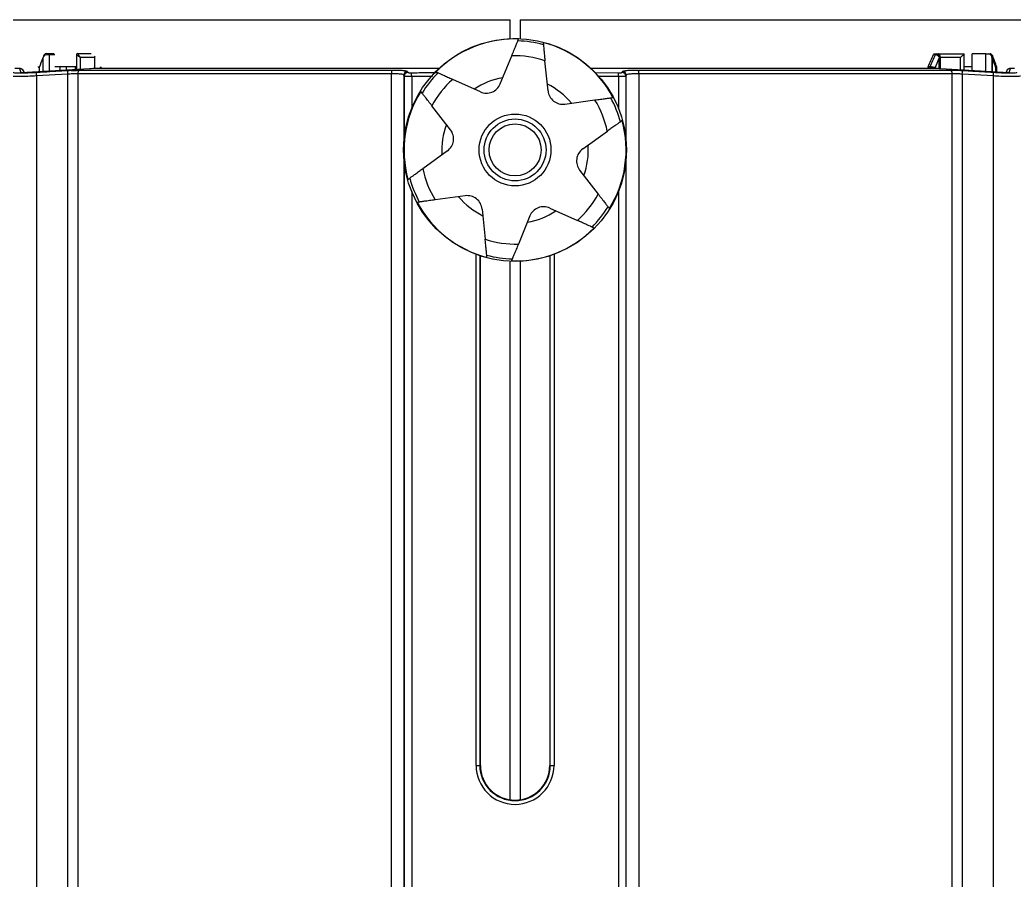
# Model space of a CAD drawing. Extents: x 17.3 to 113.1, y 4.8 to 84.5.
# Drawn here: x 51.964 to 55.977, y 17.791 to 21.263 of the extents above; entities that cross this region are included whole.
import ezdxf

# ---------------------------------------------------------------- set-up
doc = ezdxf.new("R2010")
doc.units = 0
doc.header["$MEASUREMENT"] = 0
doc.layers.add('OBJECT', color=7, linetype='CONTINUOUS')

msp = doc.modelspace()

# ---------------------------------------------------------------- linework, layer by layer
at = {"layer": 'OBJECT'}
for p, q in [((51.4129, 21.2631), (53.9429, 21.2631)), ((53.9429, 21.1876), (53.9429, 21.2631)), ((53.9829, 21.2631), (53.9829, 21.1876)), ((53.9829, 21.2631), (56.5129, 21.2631)), ((53.974, 21.178), (53.9773, 21.1861)), ((54.0763, 21.1718), (54.0772, 21.163)), ((52.0576, 21.0547), (52.0576, 21.1119)), ((52.0726, 21.1269), (52.0726, 21.1219)), ((52.0726, 21.1269), (52.0791, 21.1269)), ((52.0823, 21.1219), (52.0726, 21.1219)), ((52.0791, 21.1269), (52.1021, 21.1269)), ((52.0823, 21.1219), (52.0823, 21.0561)), ((52.1056, 21.1219), (52.0823, 21.1219)), ((52.1926, 21.1219), (52.1926, 21.0627)), ((52.1976, 21.1269), (52.2514, 21.1269)), ((52.267, 21.1119), (52.2076, 21.1119)), ((52.2076, 21.1119), (52.2076, 21.0636)), ((52.2669, 21.1093), (52.267, 21.1119)), ((52.267, 21.1119), (52.267, 21.1138)), ((53.9031, 21.0045), (53.9494, 21.1179)), ((55.6593, 21.1232), (55.652, 21.1232)), ((55.6553, 21.1257), (55.6623, 21.1257)), ((55.6596, 21.1232), (55.6593, 21.1232)), ((55.6623, 21.1257), (55.6629, 21.1257)), ((55.6623, 21.1257), (55.6712, 21.1257)), ((55.6712, 21.1257), (55.7757, 21.1257)), ((55.6788, 21.1126), (55.6788, 21.1107)), ((55.6788, 21.1107), (55.6788, 21.1081)), ((55.7607, 21.1107), (55.6788, 21.1107)), ((55.7607, 21.0611), (55.7607, 21.1107)), ((55.7757, 21.0602), (55.7757, 21.1257)), ((55.8635, 21.1257), (55.8087, 21.1257)), ((55.8087, 21.0582), (55.8087, 21.1257)), ((55.8635, 21.1257), (55.8731, 21.1257)), ((55.8635, 21.055), (55.8635, 21.1257)), ((55.8731, 21.1257), (55.881, 21.1257)), ((55.8816, 21.1257), (55.881, 21.1257)), ((55.8881, 21.1107), (55.8881, 21.0535)), ((52.0416, 21.0709), (52.0416, 21.0537)), ((52.0576, 21.1093), (52.0574, 21.1093)), ((52.1926, 21.0731), (52.1056, 21.0731)), ((52.1251, 21.0731), (52.1251, 21.0618)), ((52.1511, 21.0731), (52.1511, 21.0602)), ((52.1875, 21.0731), (52.1875, 21.0624)), ((52.191, 21.0731), (52.191, 21.0626)), ((52.2669, 21.0668), (52.2669, 21.1093)), ((52.2669, 21.1093), (52.2683, 21.1093)), ((54.096, 20.9766), (54.0837, 21.0984)), ((55.6382, 21.0724), (55.6304, 21.0724)), ((55.6304, 21.0724), (55.6304, 21.0673)), ((55.6309, 21.0749), (55.6387, 21.0749)), ((55.6383, 21.0724), (55.6382, 21.0724)), ((55.6383, 21.0672), (55.6383, 21.0724)), ((55.6387, 21.0749), (55.6388, 21.0749)), ((55.6755, 21.1081), (55.6757, 21.1106)), ((55.6788, 21.1081), (55.6755, 21.1081)), ((55.6755, 21.0661), (55.6755, 21.1081)), ((55.6788, 21.1081), (55.6788, 21.0659)), ((55.8088, 21.0731), (55.7758, 21.0731)), ((55.8881, 21.1081), (55.8894, 21.1081)), ((55.8892, 21.1106), (55.8894, 21.1081)), ((55.8894, 21.1081), (55.8894, 21.0534)), ((55.9078, 21.0523), (55.9078, 21.0715)), ((51.9694, 21.0494), (51.964, 21.0659)), ((52.2455, 21.0658), (51.9694, 21.0494)), ((51.9823, 21.0502), (51.9783, 21.0578)), ((52.1577, 21.0441), (52.0317, 21.0366)), ((52.0317, 21.0366), (52.0317, 16.9817)), ((52.1577, 17.1268), (52.1577, 21.0441)), ((52.1716, 21.0594), (52.1926, 21.0594)), ((52.1746, 21.0598), (52.1902, 21.0595)), ((52.1902, 21.0595), (52.1926, 21.0594)), ((52.1981, 21.0457), (52.1981, 17.1268)), ((53.4637, 21.0457), (52.1981, 21.0457)), ((52.207, 21.0607), (53.4662, 21.0607)), ((53.6561, 21.0672), (52.2904, 21.0672)), ((53.6561, 21.0673), (52.2913, 21.0673)), ((53.4637, 16.8268), (53.4637, 21.0457)), ((53.5156, 21.0358), (53.5142, 21.0403)), ((53.5142, 21.0403), (53.5142, 20.7726)), ((53.5156, 21.0358), (53.5156, 20.7874)), ((53.5456, 21.0347), (53.5456, 20.9065)), ((53.6301, 21.0347), (53.5456, 21.0347)), ((53.644, 21.0531), (53.652, 21.0495)), ((55.6345, 21.0673), (54.2697, 21.0673)), ((55.6354, 21.0672), (54.2697, 21.0672)), ((54.2846, 21.0506), (54.3804, 21.0496)), ((54.3802, 21.0347), (54.2987, 21.0347)), ((54.3802, 21.0347), (54.3802, 20.9065)), ((54.4116, 21.0403), (54.4102, 21.0358)), ((54.4102, 21.0358), (54.4102, 20.7874)), ((54.4116, 20.7726), (54.4116, 21.0403)), ((54.4596, 21.0607), (55.7188, 21.0607)), ((54.4621, 21.0457), (54.4621, 16.8268)), ((55.7277, 21.0457), (54.4621, 21.0457)), ((55.9564, 21.0494), (55.6803, 21.0658)), ((55.7277, 17.1268), (55.7277, 21.0457)), ((55.7681, 21.0441), (55.7681, 17.1268)), ((55.8941, 21.0366), (55.7681, 21.0441)), ((55.8941, 16.9817), (55.8941, 21.0366)), ((55.9041, 21.0525), (55.9041, 21.0698)), ((55.9475, 21.0578), (55.9435, 21.0502)), ((55.9449, 21.0501), (55.9475, 21.0578)), ((55.9618, 21.0659), (55.9564, 21.0494)), ((53.8229, 20.9726), (53.7112, 21.0228)), ((53.5875, 20.9676), (53.5821, 20.9746)), ((53.7022, 20.8195), (53.6272, 20.9163)), ((54.1637, 20.9231), (54.2851, 20.9397)), ((54.3494, 20.9484), (54.3581, 20.9496)), ((54.3952, 20.8567), (54.388, 20.8516)), ((54.236, 20.7421), (54.3354, 20.8136)), ((53.6898, 20.7341), (53.5905, 20.6625)), ((53.5142, 20.7036), (53.5142, 16.8268)), ((53.5156, 20.6888), (53.5156, 16.7371)), ((54.4102, 20.6888), (54.4102, 16.7371)), ((54.4116, 16.8268), (54.4116, 20.7036)), ((54.2236, 20.6567), (54.2986, 20.5599)), ((53.5306, 20.6194), (53.5378, 20.6246)), ((53.5456, 20.5697), (53.5456, 16.6098)), ((53.7621, 20.553), (53.6407, 20.5365)), ((54.3802, 20.5697), (54.3802, 16.6098)), ((53.5764, 20.5277), (53.5677, 20.5266)), ((53.8299, 20.4996), (53.8421, 20.3777)), ((54.0227, 20.4716), (53.9764, 20.3583)), ((54.1029, 20.5036), (54.2146, 20.4533)), ((54.3383, 20.5085), (54.3437, 20.5016)), ((54.2818, 20.423), (54.2738, 20.4266)), ((53.8056, 18.2537), (53.8056, 20.3165)), ((53.8206, 20.3112), (53.8206, 18.2537)), ((53.8229, 18.2537), (53.8229, 20.3104)), ((53.8229, 18.2537), (53.8229, 20.3104)), ((53.8495, 20.3044), (53.8486, 20.3131)), ((54.1029, 20.3104), (54.1029, 18.2537)), ((54.1029, 20.3104), (54.1029, 18.2537)), ((54.1052, 18.2537), (54.1052, 20.3112)), ((54.1202, 20.3165), (54.1202, 18.2537)), ((53.9429, 18.1151), (53.9429, 20.2885)), ((53.9518, 20.2982), (53.9485, 20.2901)), ((53.9829, 20.2885), (53.9829, 18.1151)), ((53.8056, 18.2537), (53.8206, 18.2537)), ((53.8206, 18.2537), (53.8229, 18.2537)), ((53.8229, 18.2537), (53.8229, 18.2537)), ((54.1052, 18.2537), (54.1029, 18.2537)), ((54.1029, 18.2537), (54.1029, 18.2537)), ((54.1052, 18.2537), (54.1202, 18.2537))]:
    msp.add_line(p, q, dxfattribs=at)
at = {"layer": 'OBJECT', "flags": 128}
for points in [[(52.0791, 21.1269), (52.0797, 21.1268), (52.0803, 21.1265), (52.0808, 21.126), (52.0813, 21.1254), (52.0817, 21.1247), (52.082, 21.1238), (52.0822, 21.1229), (52.0823, 21.1219)], [(52.2076, 21.1119), (52.205, 21.1136), (52.2025, 21.1153), (52.2001, 21.1169), (52.198, 21.1183), (52.1962, 21.1196), (52.1947, 21.1206), (52.1936, 21.1213), (52.1929, 21.1217), (52.1926, 21.1219)], [(52.1976, 21.1269), (52.1978, 21.1266), (52.1984, 21.1257), (52.1993, 21.1244), (52.2006, 21.1225), (52.2021, 21.1202), (52.2038, 21.1176), (52.2057, 21.1148), (52.2076, 21.1119)], [(52.267, 21.1119), (52.2674, 21.1119), (52.2678, 21.1118), (52.2682, 21.1118), (52.2683, 21.1118)], [(55.6788, 21.1107), (55.6783, 21.1107), (55.6779, 21.1107), (55.6775, 21.1107), (55.6771, 21.1106), (55.6767, 21.1106), (55.6764, 21.1106), (55.676, 21.1106), (55.6757, 21.1106)], [(55.7607, 21.1107), (55.7636, 21.1137), (55.7664, 21.1165), (55.769, 21.1191), (55.7713, 21.1213), (55.7732, 21.1232), (55.7746, 21.1246), (55.7754, 21.1254), (55.7757, 21.1257)], [(52.0317, 21.0366), (52.0316, 21.0394), (52.0314, 21.0421), (52.0313, 21.0446), (52.0311, 21.0468), (52.031, 21.0487), (52.0309, 21.0501), (52.0309, 21.0511), (52.0308, 21.0515)], [(52.1577, 21.0441), (52.1575, 21.0469), (52.1573, 21.0496), (52.1572, 21.0521), (52.1571, 21.0543), (52.157, 21.0562), (52.1569, 21.0576), (52.1568, 21.0586), (52.1568, 21.059)], [(53.529, 21.0553), (53.5298, 21.0527), (53.5304, 21.0507)], [(53.5456, 21.0347), (53.5456, 21.0375), (53.5455, 21.0401), (53.5455, 21.0426), (53.5455, 21.0448), (53.5454, 21.0467), (53.5454, 21.0482), (53.5454, 21.0492), (53.5454, 21.0496)], [(54.3802, 21.0347), (54.3802, 21.0375), (54.3803, 21.0401), (54.3803, 21.0426), (54.3803, 21.0448), (54.3804, 21.0467), (54.3804, 21.0482), (54.3804, 21.0492), (54.3804, 21.0496)], [(54.3954, 21.0507), (54.3962, 21.0533), (54.3968, 21.0553)], [(55.7681, 21.0441), (55.7683, 21.0469), (55.7685, 21.0496), (55.7686, 21.0521), (55.7687, 21.0543), (55.7688, 21.0562), (55.7689, 21.0576), (55.769, 21.0586), (55.769, 21.059)], [(55.8941, 21.0366), (55.8942, 21.0394), (55.8944, 21.0421), (55.8945, 21.0446), (55.8947, 21.0468), (55.8948, 21.0487), (55.8949, 21.0501), (55.8949, 21.0511), (55.895, 21.0515)]]:
    msp.add_lwpolyline(points, dxfattribs=at)
at = {"layer": 'OBJECT'}
for radius in [0.45, 0.145, 0.125, 0.105]:
    msp.add_circle((53.9629, 20.7381), radius, dxfattribs=at)
for centre, radius, start, end in [((53.9629, 20.7381), 0.4483, 88.1557, 135.347), ((53.9629, 20.7381), 0.44, 74.9483, 88.5544), ((53.9629, 20.7381), 0.4483, 28.1557, 75.347), ((52.0575, 21.1121), 0.000265, 273.6302, 312.7173), ((52.0726, 21.1119), 0.015, 90, 180), ((52.1976, 21.1219), 0.005, 90, 180), ((53.9629, 20.7381), 0.38, 71.4698, 92.0328), ((55.6627, 21.1222), 0.00355, 95.38, 163.0765), ((55.6632, 21.1219), 0.0038, 95.1587, 160.1643), ((55.6655, 21.1262), 0.0156, 306.0026, 309.4339), ((55.6676, 21.1127), 0.00823, 358.6482, 2.1798), ((55.8731, 21.1107), 0.015, 0, 90), ((55.8891, 21.1132), 0.00268, 249.2411, 272.7464), ((55.8864, 21.1106), 0.00441, 43.3475, 54.6521), ((55.8828, 21.112), 0.00613, 5.1157, 9.9), ((55.6449, 21.0725), 0.00665, 158.2428, 180.2955), ((55.645, 21.0724), 0.0067, 157.5937, 179.5304), ((51.9651, 21.0509), 0.015, 27.414, 93.8843), ((52.2119, 21.0476), 0.0139, 110.3919, 187.863), ((53.4902, 21.0489), 0.0267, 153.9187, 186.8842), ((53.5292, 21.0403), 0.015, 90.8366, 179.757), ((53.5306, 21.0357), 0.015, 90.8211, 179.7549), ((53.9629, 20.7381), 0.44, 134.9483, 148.5544), ((54.3952, 21.0357), 0.015, 0.2451, 89.1789), ((54.3966, 21.0403), 0.015, 0.243, 89.1634), ((54.4356, 21.0489), 0.0267, 353.1158, 26.0813), ((55.7139, 21.0476), 0.0139, 352.137, 69.6081), ((55.9608, 21.0509), 0.015, 86.1157, 152.586), ((53.9629, 20.7381), 0.38, 131.4698, 152.0328), ((53.9629, 20.7381), 0.2958, 99.6419, 123.8608), ((53.8475, 21.0273), 0.06, 245.7513, 337.7513), ((53.9629, 20.7381), 0.2958, 39.6419, 63.8608), ((53.9629, 20.7381), 0.4483, 148.1557, 195.347), ((54.1557, 20.9826), 0.06, 185.7513, 277.7513), ((53.9629, 20.7381), 0.38, 11.4698, 32.0328), ((53.9629, 20.7381), 0.44, 14.9483, 28.5544), ((53.9629, 20.7381), 0.2958, 159.6419, 183.8608), ((53.9629, 20.7381), 0.4483, 328.1557, 15.347), ((53.6548, 20.7827), 0.06, 305.7513, 37.7513), ((53.9629, 20.7381), 0.2958, 339.6419, 3.8608), ((54.271, 20.6934), 0.06, 125.7513, 217.7513), ((53.9629, 20.7381), 0.38, 191.4698, 212.0328), ((53.9629, 20.7381), 0.44, 194.9483, 208.5544), ((53.9629, 20.7381), 0.2958, 219.6419, 243.8608), ((53.7702, 20.4936), 0.06, 5.7513, 97.7513), ((53.9629, 20.7381), 0.38, 311.4698, 332.0328), ((53.9629, 20.7381), 0.4483, 208.1557, 255.347), ((54.0783, 20.4489), 0.06, 65.7513, 157.7513), ((53.9629, 20.7381), 0.2958, 279.6419, 303.8608), ((53.9629, 20.7381), 0.44, 314.9483, 328.5544), ((53.9629, 20.7381), 0.4483, 268.1557, 315.347), ((53.9629, 20.7381), 0.38, 251.4698, 272.0328), ((53.9629, 20.7381), 0.44, 254.9483, 268.5544), ((53.9629, 18.2537), 0.1573, 180, 0), ((53.9629, 18.2537), 0.1423, 180, 0), ((53.9629, 18.2537), 0.14, 180, 270), ((53.9629, 18.2537), 0.14, 180, 0), ((53.9629, 18.2537), 0.14, 270, 0)]:
    msp.add_arc(centre, radius, start, end, dxfattribs=at)
for centre, major_axis, ratio, start_param, end_param in [((52.0726, 21.1119), (0.015, 0), 0.666667, 1.570796, 3.141593), ((53.9648, 21.3985), (2.0687, 4.3597), 0.341999, 4.799932, 4.810893), ((53.9556, 21.376), (2.0768, 4.3768), 0.341999, 4.805306, 4.816218), ((53.981, 21.3697), (2.0916, 4.3755), 0.34326, 1.792197, 1.800866), ((53.9648, 21.3685), (2.0916, 4.3755), 0.34326, 4.807591, 4.816261), ((53.9648, 21.3685), (-2.0916, 4.3755), 0.34326, 4.482319, 4.490989)]:
    msp.add_ellipse(centre, major_axis=major_axis, ratio=ratio, start_param=start_param, end_param=end_param, dxfattribs=at)
for points, knots in [([(53.9494, 21.1179), (53.9524, 21.1251), (53.9583, 21.1396), (53.9661, 21.1586), (53.9715, 21.172), (53.9737, 21.1773), (53.9739, 21.1778), (53.974, 21.178)], [0, 0, 0, 0, 0.241745, 0.484004, 0.711801, 0.922051, 1, 1, 1, 1]), ([(54.0772, 21.163), (54.0773, 21.1623), (54.0774, 21.1607), (54.0784, 21.1505), (54.08, 21.1354), (54.0818, 21.1173), (54.0831, 21.1044), (54.0837, 21.0984)], [0, 0, 0, 0, 0.198027, 0.395861, 0.598899, 0.814815, 1, 1, 1, 1]), ([(52.0576, 21.1139), (52.0577, 21.1139), (52.0578, 21.1139), (52.0578, 21.1138), (52.0578, 21.1138)], [0, 0, 0, 0, 0.635915, 1, 1, 1, 1]), ([(52.0578, 21.1138), (52.0578, 21.1138), (52.0577, 21.1137), (52.0577, 21.1137), (52.0576, 21.1137)], [0, 0, 0, 0, 0.358883, 1, 1, 1, 1]), ([(52.267, 21.1138), (52.267, 21.1147), (52.2671, 21.1156), (52.2673, 21.1164), (52.2673, 21.1164)], [0, 0, 0, 0, 0.98483, 1, 1, 1, 1]), ([(52.267, 21.1138), (52.2671, 21.1138), (52.2675, 21.1139), (52.2678, 21.1139), (52.268, 21.1139)], [0, 0, 0, 0, 0.3639819, 1, 1, 1, 1]), ([(52.2681, 21.1137), (52.2678, 21.1137), (52.2675, 21.1137), (52.2671, 21.1138), (52.267, 21.1138)], [0, 0, 0, 0, 0.641737, 1, 1, 1, 1]), ([(55.652, 21.1232), (55.6523, 21.1237), (55.6527, 21.1246), (55.6539, 21.1255), (55.6548, 21.1257), (55.6553, 21.1257)], [0, 0, 0, 0, 0.322168, 0.6442984, 1, 1, 1, 1]), ([(55.6747, 21.1136), (55.6733, 21.1151), (55.6708, 21.118), (55.6661, 21.1212), (55.6623, 21.1229), (55.6604, 21.1231), (55.6596, 21.1232)], [0, 0, 0, 0, 0.303052, 0.584929, 0.848615, 1, 1, 1, 1]), ([(55.6629, 21.1257), (55.664, 21.1255), (55.6663, 21.125), (55.6698, 21.1225), (55.673, 21.1188), (55.6746, 21.1157), (55.6754, 21.1142)], [0, 0, 0, 0, 0.242427, 0.484573, 0.734486, 1, 1, 1, 1]), ([(55.6712, 21.1257), (55.6712, 21.1257), (55.6721, 21.1257), (55.6737, 21.1252), (55.6759, 21.1229), (55.6775, 21.1195), (55.6785, 21.1159), (55.6787, 21.1135), (55.6788, 21.1126)], [0, 0, 0, 0, 0.00932, 0.244795, 0.475589, 0.685037, 0.883334, 1, 1, 1, 1]), ([(55.6754, 21.1142), (55.6753, 21.1153), (55.675, 21.118), (55.6743, 21.1215), (55.6732, 21.1244), (55.6721, 21.1256), (55.6714, 21.1257), (55.6712, 21.1257), (55.6712, 21.1257)], [0, 0, 0, 0, 0.1739976, 0.3931521, 0.6300479, 0.8925607, 0.989999, 1, 1, 1, 1]), ([(55.6758, 21.1125), (55.6757, 21.1126), (55.6753, 21.1128), (55.675, 21.1132), (55.6747, 21.1135), (55.6747, 21.1136)], [0, 0, 0, 0, 0.264291, 0.866013, 1, 1, 1, 1]), ([(55.6754, 21.1142), (55.6754, 21.114), (55.6755, 21.1138), (55.6756, 21.1135), (55.6756, 21.1134), (55.6757, 21.1132), (55.6757, 21.1131), (55.6758, 21.1131), (55.6758, 21.1131), (55.6758, 21.1131), (55.6758, 21.1131)], [0, 0, 0, 0, 0.330573, 0.552405, 0.701696, 0.802963, 0.904006, 0.945448, 0.979445, 1, 1, 1, 1]), ([(55.6757, 21.1106), (55.6757, 21.1112), (55.6757, 21.1119), (55.6758, 21.1125), (55.6758, 21.1125)], [0, 0, 0, 0, 0.973074, 1, 1, 1, 1]), ([(55.6758, 21.1131), (55.6763, 21.113), (55.6771, 21.1129), (55.6781, 21.1127), (55.6786, 21.1127), (55.6788, 21.1126)], [0, 0, 0, 0, 0.531811, 0.875896, 1, 1, 1, 1]), ([(55.6788, 21.1126), (55.6786, 21.1126), (55.6781, 21.1126), (55.6771, 21.1125), (55.6763, 21.1125), (55.6758, 21.1125)], [0, 0, 0, 0, 0.125213, 0.466794, 1, 1, 1, 1]), ([(55.8897, 21.1196), (55.8893, 21.1206), (55.8883, 21.1228), (55.8853, 21.125), (55.8826, 21.1258), (55.881, 21.1257), (55.8806, 21.1257)], [0, 0, 0, 0, 0.283265, 0.597184, 0.919722, 1, 1, 1, 1]), ([(55.8889, 21.1142), (55.8889, 21.116), (55.8889, 21.1194), (55.8869, 21.1233), (55.8842, 21.1253), (55.8823, 21.1256), (55.8816, 21.1257)], [0, 0, 0, 0, 0.303902, 0.58578, 0.849404, 1, 1, 1, 1]), ([(55.888, 21.1126), (55.888, 21.1127), (55.888, 21.1127), (55.8882, 21.1129), (55.8886, 21.113), (55.8889, 21.1131)], [0, 0, 0, 0, 0.124202, 0.468337, 1, 1, 1, 1]), ([(55.889, 21.1125), (55.8887, 21.1125), (55.8882, 21.1125), (55.888, 21.1126), (55.888, 21.1126), (55.888, 21.1126)], [0, 0, 0, 0, 0.53309, 0.874593, 1, 1, 1, 1]), ([(55.8889, 21.1131), (55.8889, 21.1131), (55.8889, 21.1131), (55.8889, 21.1131), (55.889, 21.1133), (55.889, 21.1137), (55.889, 21.114), (55.8889, 21.1142)], [0, 0, 0, 0, 0.032735, 0.074942, 0.183291, 0.638268, 1, 1, 1, 1]), ([(55.8896, 21.1136), (55.8895, 21.1134), (55.8894, 21.113), (55.8892, 21.1127), (55.889, 21.1126), (55.889, 21.1125)], [0, 0, 0, 0, 0.507005, 0.825422, 1, 1, 1, 1]), ([(55.889, 21.1125), (55.889, 21.1125), (55.8891, 21.1119), (55.8891, 21.1112), (55.8892, 21.1106)], [0, 0, 0, 0, 0.026949, 1, 1, 1, 1]), ([(55.8897, 21.1196), (55.8899, 21.1189), (55.8905, 21.1172), (55.8899, 21.1149), (55.8896, 21.1136)], [0, 0, 0, 0, 0.407855, 1, 1, 1, 1]), ([(55.9075, 21.0735), (55.9061, 21.0772), (55.9002, 21.0926), (55.8943, 21.108), (55.8898, 21.1197)], [0, 0, 0, 0, 0.24358, 1, 1, 1, 1]), ([(52.0416, 21.0709), (52.0416, 21.0709), (52.041, 21.0711), (52.0396, 21.0715), (52.0381, 21.0721), (52.0381, 21.0725), (52.0381, 21.0727)], [0, 0, 0, 0, 0.0197166, 0.2343751, 0.7046041, 1, 1, 1, 1]), ([(52.0384, 21.0746), (52.0383, 21.0742), (52.0382, 21.0734), (52.0397, 21.0721), (52.041, 21.0712), (52.0416, 21.0709), (52.0416, 21.0709)], [0, 0, 0, 0, 0.360887, 0.787444, 0.982044, 1, 1, 1, 1]), ([(52.287, 21.0709), (52.287, 21.0709), (52.2876, 21.0712), (52.2896, 21.0721), (52.2919, 21.0729), (52.2934, 21.0734)], [0, 0, 0, 0, 0.02807, 0.332583, 1, 1, 1, 1]), ([(55.6304, 21.0724), (55.6305, 21.073), (55.6305, 21.0739), (55.6308, 21.0747), (55.6309, 21.0749)], [0, 0, 0, 0, 0.642135, 1, 1, 1, 1]), ([(55.6588, 21.0698), (55.6587, 21.0698), (55.6581, 21.0699), (55.656, 21.0704), (55.6522, 21.0711), (55.6471, 21.0718), (55.6422, 21.0723), (55.6396, 21.0724), (55.6383, 21.0724)], [0, 0, 0, 0, 0.009448, 0.112282, 0.337635, 0.559593, 0.77977, 1, 1, 1, 1]), ([(55.6388, 21.0749), (55.6401, 21.0748), (55.6426, 21.0746), (55.6475, 21.0737), (55.6524, 21.0723), (55.6561, 21.0709), (55.6581, 21.0701), (55.6587, 21.0698), (55.6588, 21.0698)], [0, 0, 0, 0, 0.220242, 0.440406, 0.66236, 0.887715, 0.990536, 1, 1, 1, 1]), ([(55.9041, 21.0698), (55.9042, 21.0698), (55.9047, 21.0701), (55.9061, 21.0709), (55.9076, 21.0722), (55.9074, 21.0731), (55.9074, 21.0734)], [0, 0, 0, 0, 0.017941, 0.212562, 0.639181, 1, 1, 1, 1]), ([(55.9076, 21.0715), (55.9077, 21.0714), (55.9077, 21.071), (55.9062, 21.0704), (55.9047, 21.0699), (55.9042, 21.0698), (55.9041, 21.0698)], [0, 0, 0, 0, 0.29521, 0.765569, 0.980278, 1, 1, 1, 1]), ([(55.9077, 21.0715), (55.9078, 21.0718), (55.9079, 21.0724), (55.9076, 21.073), (55.9074, 21.0734)], [0, 0, 0, 0, 0.399073, 1, 1, 1, 1]), ([(52.0317, 21.0366), (52.0195, 21.036), (51.995, 21.0349), (51.9624, 21.0341), (51.9378, 21.0343), (51.9249, 21.0352), (51.9234, 21.0361), (51.9228, 21.0365)], [0, 0, 0, 0, 0.216873, 0.43376, 0.650333, 0.866771, 1, 1, 1, 1]), ([(51.9368, 21.0514), (51.938, 21.0509), (51.9405, 21.0497), (51.9571, 21.0491), (51.9813, 21.0493), (52.0074, 21.0502), (52.0244, 21.0512), (52.0308, 21.0515)], [0, 0, 0, 0, 0.2168007, 0.4336161, 0.650077, 0.8664051, 1, 1, 1, 1]), ([(51.9782, 21.0577), (51.978, 21.0582), (51.9774, 21.06), (51.9751, 21.0623), (51.9722, 21.0643), (51.9695, 21.0655), (51.967, 21.0662), (51.9623, 21.067), (51.9555, 21.0673), (51.9465, 21.0673), (51.943, 21.0673)], [0, 0, 0, 0, 0.023196, 0.091541, 0.152833, 0.209863, 0.273929, 0.382642, 0.758854, 1, 1, 1, 1]), ([(51.9783, 21.0578), (51.979, 21.0558), (51.9799, 21.0533), (51.9807, 21.0506), (51.9809, 21.0501)], [0, 0, 0, 0, 0.8076522, 1, 1, 1, 1]), ([(52.0308, 21.0515), (52.0408, 21.0521), (52.0828, 21.0547), (52.1248, 21.0571), (52.1568, 21.059)], [0, 0, 0, 0, 0.237767, 1, 1, 1, 1]), ([(52.126, 21.0587), (52.1259, 21.0589), (52.1255, 21.0595), (52.1252, 21.0606), (52.1252, 21.0614), (52.1251, 21.0618)], [0, 0, 0, 0, 0.189064, 0.695477, 1, 1, 1, 1]), ([(52.1568, 21.059), (52.1655, 21.0595), (52.1839, 21.0604), (52.1991, 21.0606), (52.207, 21.0607)], [0, 0, 0, 0, 0.474046, 1, 1, 1, 1]), ([(52.1981, 21.0457), (52.1924, 21.0457), (52.181, 21.0455), (52.1662, 21.0447), (52.1585, 21.0441), (52.1577, 21.0441)], [0, 0, 0, 0, 0.471918, 0.943784, 1, 1, 1, 1]), ([(52.2904, 21.0672), (52.2839, 21.0672), (52.2704, 21.0671), (52.2539, 21.0663), (52.2455, 21.0658)], [0, 0, 0, 0, 0.487699, 1, 1, 1, 1]), ([(53.5142, 21.0403), (53.5134, 21.0411), (53.5116, 21.0425), (53.5004, 21.0443), (53.4841, 21.0455), (53.4705, 21.0457), (53.4637, 21.0457)], [0, 0, 0, 0, 0.249668, 0.499372, 0.748129, 1, 1, 1, 1]), ([(53.4662, 21.0607), (53.4746, 21.0606), (53.4912, 21.0605), (53.5113, 21.0593), (53.5256, 21.0575), (53.5279, 21.056), (53.529, 21.0553)], [0, 0, 0, 0, 0.247259, 0.494507, 0.742147, 1, 1, 1, 1]), ([(53.5456, 21.0347), (53.5422, 21.0347), (53.5355, 21.0347), (53.5265, 21.0348), (53.5197, 21.0351), (53.5162, 21.0355), (53.5158, 21.0357), (53.5156, 21.0358)], [0, 0, 0, 0, 0.218062, 0.436121, 0.654235, 0.872522, 1, 1, 1, 1]), ([(53.5304, 21.0507), (53.5306, 21.0506), (53.531, 21.0503), (53.5338, 21.0499), (53.5377, 21.0497), (53.5418, 21.0496), (53.5444, 21.0496), (53.5454, 21.0496)], [0, 0, 0, 0, 0.219069, 0.438186, 0.656832, 0.874763, 1, 1, 1, 1]), ([(53.5454, 21.0496), (53.5554, 21.0498), (53.5896, 21.0502), (53.6237, 21.0505), (53.6479, 21.0508)], [0, 0, 0, 0, 0.292627, 1, 1, 1, 1]), ([(53.652, 21.0495), (53.6527, 21.0492), (53.6541, 21.0486), (53.6635, 21.0443), (53.6773, 21.0381), (53.6939, 21.0306), (53.7058, 21.0253), (53.7112, 21.0228)], [0, 0, 0, 0, 0.198026, 0.39586, 0.5989, 0.814818, 1, 1, 1, 1]), ([(54.4102, 21.0358), (54.4098, 21.0356), (54.4089, 21.0353), (54.4035, 21.035), (54.3957, 21.0348), (54.3875, 21.0347), (54.3821, 21.0347), (54.3802, 21.0347)], [0, 0, 0, 0, 0.218536, 0.437092, 0.655505, 0.873727, 1, 1, 1, 1]), ([(54.3804, 21.0496), (54.3821, 21.0496), (54.3854, 21.0496), (54.3899, 21.0498), (54.3933, 21.0501), (54.3951, 21.0504), (54.3953, 21.0506), (54.3954, 21.0507)], [0, 0, 0, 0, 0.217387, 0.434771, 0.652346, 0.870533, 1, 1, 1, 1]), ([(54.3968, 21.0553), (54.3979, 21.056), (54.4, 21.0575), (54.414, 21.0592), (54.4341, 21.0604), (54.451, 21.0606), (54.4596, 21.0607)], [0, 0, 0, 0, 0.249056, 0.498133, 0.746674, 1, 1, 1, 1]), ([(54.4621, 21.0457), (54.4554, 21.0457), (54.442, 21.0455), (54.4259, 21.0443), (54.4143, 21.0426), (54.4125, 21.0411), (54.4116, 21.0403)], [0, 0, 0, 0, 0.2465, 0.492974, 0.740148, 1, 1, 1, 1]), ([(55.6803, 21.0658), (55.6723, 21.0662), (55.657, 21.067), (55.6425, 21.0672), (55.6361, 21.0672), (55.6354, 21.0672)], [0, 0, 0, 0, 0.489871, 0.942618, 1, 1, 1, 1]), ([(55.7188, 21.0607), (55.7259, 21.0606), (55.7409, 21.0605), (55.7593, 21.0595), (55.769, 21.059)], [0, 0, 0, 0, 0.473445, 1, 1, 1, 1]), ([(55.7681, 21.0441), (55.7611, 21.0445), (55.7463, 21.0455), (55.7341, 21.0457), (55.7277, 21.0457)], [0, 0, 0, 0, 0.473397, 1, 1, 1, 1]), ([(55.769, 21.059), (55.779, 21.0584), (55.821, 21.056), (55.863, 21.0534), (55.895, 21.0515)], [0, 0, 0, 0, 0.237767, 1, 1, 1, 1]), ([(56.003, 21.0365), (56.0016, 21.0359), (55.9988, 21.0348), (55.9795, 21.0341), (55.9515, 21.0343), (55.9212, 21.0353), (55.9016, 21.0362), (55.8941, 21.0366)], [0, 0, 0, 0, 0.216841, 0.433701, 0.650254, 0.866699, 1, 1, 1, 1]), ([(55.895, 21.0515), (55.9055, 21.051), (55.9266, 21.0498), (55.9548, 21.0491), (55.976, 21.0492), (55.9871, 21.0501), (55.9885, 21.0511), (55.989, 21.0514)], [0, 0, 0, 0, 0.216835, 0.433686, 0.650167, 0.866493, 1, 1, 1, 1]), ([(55.9769, 21.0672), (55.9738, 21.0672), (55.9662, 21.0672), (55.9617, 21.0668), (55.9569, 21.0657), (55.9536, 21.0644), (55.95, 21.0618), (55.9483, 21.0592), (55.9475, 21.0578)], [0, 0, 0, 0, 0.251791, 0.632714, 0.737632, 0.822404, 0.908955, 1, 1, 1, 1]), ([(55.979, 21.0672), (55.9744, 21.0672), (55.9649, 21.0671), (55.9628, 21.0663), (55.9618, 21.0659)], [0, 0, 0, 0, 0.491585, 1, 1, 1, 1]), ([(53.6272, 20.9163), (53.6224, 20.9225), (53.6129, 20.9349), (53.6003, 20.9511), (53.5915, 20.9625), (53.5879, 20.9671), (53.5876, 20.9675), (53.5875, 20.9676)], [0, 0, 0, 0, 0.241744, 0.484006, 0.711799, 0.922051, 1, 1, 1, 1]), ([(54.2851, 20.9397), (54.2928, 20.9407), (54.3084, 20.9428), (54.3287, 20.9456), (54.343, 20.9475), (54.3487, 20.9483), (54.3493, 20.9484), (54.3494, 20.9484)], [0, 0, 0, 0, 0.241746, 0.484004, 0.7118, 0.922051, 1, 1, 1, 1]), ([(54.388, 20.8516), (54.3874, 20.8511), (54.3862, 20.8502), (54.3778, 20.8442), (54.3656, 20.8354), (54.3507, 20.8247), (54.3402, 20.8171), (54.3354, 20.8136)], [0, 0, 0, 0, 0.198027, 0.395861, 0.598901, 0.814821, 1, 1, 1, 1]), ([(53.5378, 20.6246), (53.5384, 20.625), (53.5396, 20.6259), (53.548, 20.6319), (53.5602, 20.6408), (53.5751, 20.6514), (53.5856, 20.659), (53.5905, 20.6625)], [0, 0, 0, 0, 0.198027, 0.395861, 0.598898, 0.814817, 1, 1, 1, 1]), ([(54.2986, 20.5599), (54.3034, 20.5537), (54.313, 20.5413), (54.3255, 20.525), (54.3343, 20.5136), (54.3379, 20.5091), (54.3382, 20.5086), (54.3383, 20.5085)], [0, 0, 0, 0, 0.241749, 0.484006, 0.711799, 0.922051, 1, 1, 1, 1]), ([(53.6407, 20.5365), (53.633, 20.5354), (53.6174, 20.5333), (53.5971, 20.5306), (53.5828, 20.5286), (53.5771, 20.5278), (53.5765, 20.5278), (53.5764, 20.5277)], [0, 0, 0, 0, 0.241747, 0.484004, 0.7118, 0.922051, 1, 1, 1, 1]), ([(54.2738, 20.4266), (54.2731, 20.427), (54.2717, 20.4276), (54.2623, 20.4318), (54.2485, 20.438), (54.2319, 20.4455), (54.22, 20.4509), (54.2146, 20.4533)], [0, 0, 0, 0, 0.198026, 0.395861, 0.5989, 0.814818, 1, 1, 1, 1]), ([(53.8486, 20.3131), (53.8486, 20.3139), (53.8484, 20.3154), (53.8474, 20.3257), (53.8459, 20.3407), (53.844, 20.3589), (53.8427, 20.3718), (53.8421, 20.3777)], [0, 0, 0, 0, 0.198028, 0.395863, 0.598903, 0.814819, 1, 1, 1, 1]), ([(53.9764, 20.3583), (53.9734, 20.351), (53.9675, 20.3365), (53.9597, 20.3175), (53.9543, 20.3042), (53.9521, 20.2988), (53.9519, 20.2983), (53.9518, 20.2982)], [0, 0, 0, 0, 0.24175, 0.484004, 0.711801, 0.92205, 1, 1, 1, 1])]:
    msp.add_open_spline(points, degree=3, knots=knots, dxfattribs=at)

doc.saveas('drawing.dxf')
